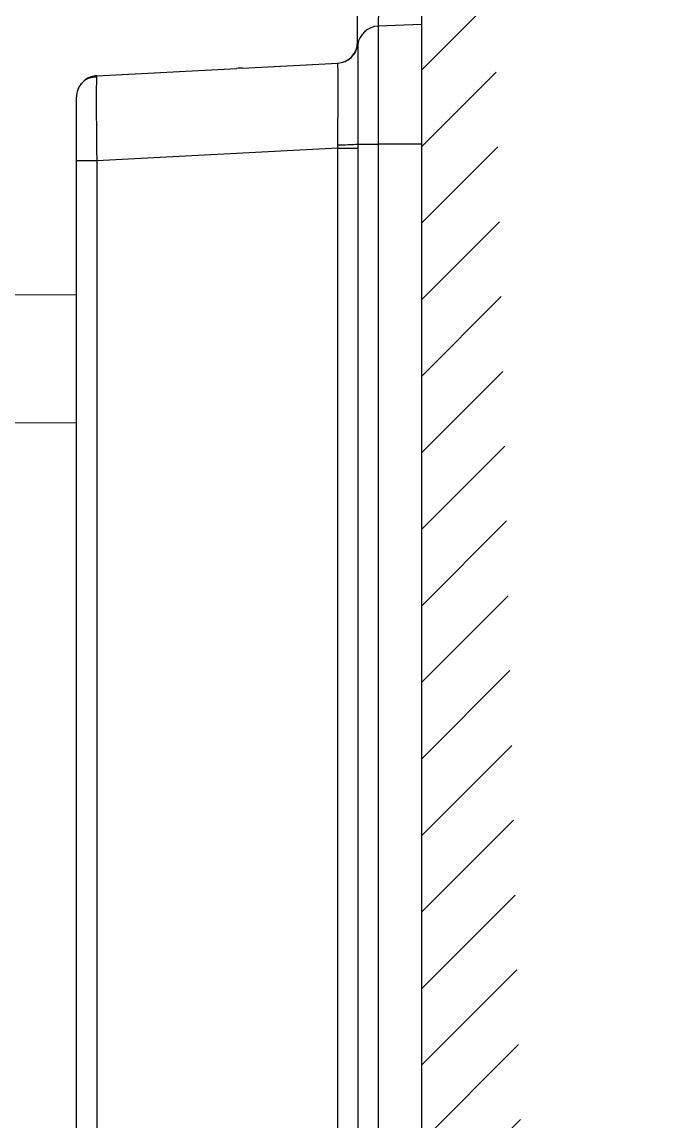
# Model space of a CAD drawing. Header units: millimetres. Extents: x 6110 to 6704, y -2661 to -1821.
# Drawn here: x 6596.2 to 6634.6, y -2215.8 to -2151.3 of the extents above; entities that cross this region are included whole.
import ezdxf

# ---------------------------------------------------------------- set-up
doc = ezdxf.new("R2010")
doc.units = ezdxf.units.MM
doc.header["$LTSCALE"] = 0.1
doc.linetypes.add('HIDDEN2', pattern=[4.7625, 3.175, -1.5875])
doc.layers.get('0').update_dxf_attribs({"lineweight": 15})
doc.layers.add('1', color=4, linetype='HIDDEN2', lineweight=13)
doc.layers.add('DIM', color=3, linetype='Continuous', lineweight=9)

msp = doc.modelspace()

# ---------------------------------------------------------------- hatches: boundary and pattern name
at = {"layer": 'DIM'}
h = msp.add_hatch(dxfattribs=at)
h.set_pattern_fill('ANSI31', color=2)
edge = h.paths.add_edge_path()
edge.add_line((6619.617, -2595.98), (6619.617, -1962.206))
edge.add_line((6634.617, -1966.11), (6619.617, -1966.11))
edge.add_line((6634.617, -2610.98), (6634.617, -1966.11))
edge.add_line((6634.617, -2610.98), (6184.457, -2610.98))
edge.add_line((6619.617, -2595.98), (6184.457, -2595.98))
edge.add_line((6184.457, -2610.98), (6184.457, -2595.98))

# ---------------------------------------------------------------- linework, layer by layer
msp.add_line((6619.617, -2595.98), (6619.617, -1962.206))
at = {"layer": '1', "color": 7, "linetype": 'Continuous', "lineweight": -3}
for p, q in [((6619.617, -2151.424), (6617.074, -2151.512)), ((6609.11, -2153.97), (6614.705, -2153.677)), ((6600.552, -2154.418), (6608.772, -2153.988)), ((6599.367, -2159.412), (6599.367, -2155.667)), ((6614.705, -2158.67), (6600.552, -2159.412)), ((6614.705, -2395.266), (6614.705, -2158.67)), ((6614.705, -2158.67), (6615.878, -2158.67)), ((6615.878, -2158.425), (6617.074, -2158.425)), ((6615.878, -2158.67), (6615.878, -2517.795)), ((6617.074, -2158.425), (6617.074, -2518.039)), ((6619.617, -2158.425), (6617.074, -2158.425)), ((6619.617, -2158.425), (6619.617, -2518.039)), ((6600.552, -2159.412), (6599.367, -2159.412)), ((6599.367, -2354.877), (6599.367, -2159.412)), ((6600.552, -2159.412), (6600.552, -2354.877)), ((6599.367, -2167.272), (6583.755, -2167.327)), ((6589.449, -2174.737), (6599.367, -2174.772))]:
    msp.add_line(p, q, dxfattribs=at)
for centre, start, end in [((6617.117, -2152.762), 92, 172.45008), ((6614.617, -2152.43), 273, 0), ((6614.64, -2152.428), 273, 352.33894), ((6600.617, -2155.667), 141.12596, 180), ((6600.617, -2155.667), 93, 124.91677)]:
    msp.add_arc(centre, 1.25, start, end, dxfattribs=at)
for centre, major_axis, ratio, start_param, end_param in [((6614.639, -2152.433), (-1.239, 0.164), 0.999212, 1.756826, 3.141593), ((6614.639, -2158.425), (-1.25, -0.007), 0.039336, 1.624953, 3.009719)]:
    msp.add_ellipse(centre, major_axis=major_axis, ratio=ratio, start_param=start_param, end_param=end_param, dxfattribs=at)
for points, knots in [([(6615.867, -2152.43), (6615.867, -2152.138), (6615.867, -2151.652), (6615.867, -2150.463), (6615.867, -2149.761), (6615.867, -2149.043)], [0, 0, 0, 0, 0.5, 0.5, 1, 1, 1, 1]), ([(6617.117, -2149.032), (6617.115, -2149.103), (6617.114, -2149.173), (6617.112, -2149.31), (6617.111, -2149.377), (6617.109, -2149.508), (6617.108, -2149.572), (6617.106, -2149.694), (6617.105, -2149.753), (6617.104, -2149.866), (6617.103, -2149.92), (6617.101, -2150.023), (6617.101, -2150.072), (6617.099, -2150.164), (6617.098, -2150.208), (6617.097, -2150.289), (6617.096, -2150.328), (6617.095, -2150.399), (6617.094, -2150.432), (6617.093, -2150.493), (6617.092, -2150.521), (6617.091, -2150.573), (6617.091, -2150.596), (6617.09, -2150.639), (6617.089, -2150.658), (6617.088, -2150.692), (6617.088, -2150.707), (6617.087, -2150.733), (6617.087, -2150.744), (6617.087, -2150.762), (6617.086, -2150.769), (6617.086, -2150.778), (6617.086, -2150.781), (6617.086, -2150.784), (6617.086, -2150.785), (6617.086, -2150.785), (6617.086, -2150.786), (6617.086, -2150.786), (6617.086, -2150.786), (6617.086, -2150.786), (6617.086, -2150.786), (6617.085, -2150.846), (6617.084, -2150.904), (6617.082, -2151.011), (6617.082, -2151.061), (6617.08, -2151.154), (6617.079, -2151.197), (6617.078, -2151.273), (6617.077, -2151.308), (6617.076, -2151.368), (6617.076, -2151.394), (6617.075, -2151.439), (6617.075, -2151.457), (6617.074, -2151.485), (6617.074, -2151.496), (6617.074, -2151.509), (6617.074, -2151.512), (6617.074, -2151.512)], [0, 0, 0, 0, 0.000015, 0.000015, 0.000031, 0.000031, 0.000046, 0.000046, 0.000061, 0.000061, 0.000076, 0.000076, 0.000092, 0.000092, 0.000107, 0.000107, 0.000122, 0.000122, 0.000137, 0.000137, 0.000153, 0.000153, 0.000168, 0.000168, 0.000183, 0.000183, 0.000198, 0.000198, 0.000214, 0.000214, 0.000229, 0.000229, 0.000237, 0.00024, 0.000242, 0.000242, 0.000244, 0.000244, 0.000259, 0.000259, 0.000275, 0.000275, 0.125281, 0.125281, 0.250288, 0.250288, 0.375295, 0.375295, 0.500302, 0.500302, 0.625308, 0.625308, 0.750315, 0.750315, 0.875322, 0.875322, 1, 1, 1, 1]), ([(6619.617, -2148.922), (6619.617, -2149.005), (6619.617, -2149.087), (6619.617, -2149.249), (6619.617, -2149.33), (6619.617, -2149.489), (6619.617, -2149.569), (6619.617, -2149.667), (6619.617, -2149.696), (6619.617, -2149.725), (6619.617, -2149.745), (6619.617, -2149.755), (6619.617, -2149.803), (6619.617, -2149.841), (6619.617, -2149.955), (6619.617, -2150.102), (6619.617, -2150.242), (6619.617, -2150.344), (6619.617, -2150.378), (6619.617, -2150.427), (6619.617, -2150.443), (6619.617, -2150.476), (6619.617, -2150.492), (6619.617, -2150.572), (6619.617, -2150.632), (6619.617, -2150.748), (6619.617, -2150.803), (6619.617, -2150.906), (6619.617, -2150.955), (6619.617, -2151.012), (6619.617, -2151.023), (6619.617, -2151.04), (6619.617, -2151.045), (6619.617, -2151.056), (6619.617, -2151.083), (6619.617, -2151.108), (6619.617, -2151.166), (6619.617, -2151.236), (6619.617, -2151.291), (6619.617, -2151.327), (6619.617, -2151.338), (6619.617, -2151.353), (6619.617, -2151.358), (6619.617, -2151.367), (6619.617, -2151.371), (6619.617, -2151.391), (6619.617, -2151.415), (6619.617, -2151.424), (6619.617, -2151.424)], [0, 0, 0, 0, 0.0625, 0.0625, 0.125, 0.125, 0.1875, 0.1875, 0.203125, 0.210938, 0.210938, 0.21875, 0.21875, 0.25, 0.25, 0.3125, 0.375, 0.375, 0.40625, 0.40625, 0.421875, 0.421875, 0.4375, 0.4375, 0.5, 0.5, 0.5625, 0.5625, 0.625, 0.625, 0.640625, 0.640625, 0.648438, 0.648438, 0.65625, 0.6875, 0.6875, 0.75, 0.8125, 0.8125, 0.84375, 0.84375, 0.859375, 0.859375, 0.875, 0.875, 0.9375, 1, 1, 1, 1]), ([(6617.074, -2151.512), (6617.074, -2151.512), (6617.074, -2151.692), (6617.074, -2152.384), (6617.074, -2152.897), (6617.074, -2154.176), (6617.074, -2154.943), (6617.074, -2156.616), (6617.074, -2157.52), (6617.074, -2158.425)], [0, 0, 0, 0, 0.25, 0.25, 0.5, 0.5, 0.75, 0.75, 1, 1, 1, 1]), ([(6619.617, -2151.424), (6619.617, -2151.424), (6619.617, -2151.606), (6619.617, -2152.307), (6619.617, -2152.825), (6619.617, -2154.122), (6619.617, -2154.899), (6619.617, -2156.592), (6619.617, -2157.509), (6619.617, -2158.425)], [0, 0, 0, 0, 0.25, 0.25, 0.5, 0.5, 0.75, 0.75, 1, 1, 1, 1]), ([(6615.867, -2152.43), (6615.867, -2152.43), (6615.867, -2152.43), (6615.867, -2152.43), (6615.867, -2152.431), (6615.867, -2152.432), (6615.867, -2152.433), (6615.867, -2152.436), (6615.867, -2152.441), (6615.867, -2152.452), (6615.868, -2152.467), (6615.869, -2152.484), (6615.869, -2152.5), (6615.87, -2152.514), (6615.871, -2152.528), (6615.873, -2152.54), (6615.873, -2152.549), (6615.874, -2152.556), (6615.874, -2152.56), (6615.875, -2152.563), (6615.875, -2152.567), (6615.875, -2152.57), (6615.876, -2152.573), (6615.876, -2152.576), (6615.876, -2152.579), (6615.877, -2152.581), (6615.877, -2152.584), (6615.877, -2152.586), (6615.878, -2152.588), (6615.878, -2152.589), (6615.878, -2152.591), (6615.878, -2152.592), (6615.878, -2152.593), (6615.878, -2152.594), (6615.878, -2152.595), (6615.878, -2152.595), (6615.878, -2152.595), (6615.878, -2152.595)], [0, 0, 0, 0, 0.000519, 0.001997, 0.004434, 0.007828, 0.01172, 0.015662, 0.031326, 0.062642, 0.125232, 0.187361, 0.250266, 0.311818, 0.373938, 0.436644, 0.499958, 0.524748, 0.54955, 0.574367, 0.599199, 0.624048, 0.648916, 0.673805, 0.698715, 0.723649, 0.748609, 0.773596, 0.798612, 0.823659, 0.848738, 0.873852, 0.899002, 0.924189, 0.949417, 0.974687, 1, 1, 1, 1]), ([(6615.878, -2152.597), (6615.878, -2152.601), (6615.877, -2152.63), (6615.875, -2152.73), (6615.875, -2152.832), (6615.874, -2152.922), (6615.874, -2152.953), (6615.874, -2153.004), (6615.874, -2153.021), (6615.874, -2153.057), (6615.874, -2153.076), (6615.874, -2153.17), (6615.873, -2153.337), (6615.873, -2153.631), (6615.873, -2153.853), (6615.873, -2154.027), (6615.873, -2154.117), (6615.873, -2154.224), (6615.873, -2154.279), (6615.873, -2154.307), (6615.873, -2154.321), (6615.873, -2154.328), (6615.873, -2154.331), (6615.873, -2154.333), (6615.873, -2154.334), (6615.873, -2154.334), (6615.873, -2154.334), (6615.873, -2154.334), (6615.873, -2154.334), (6615.873, -2154.334), (6615.873, -2154.375), (6615.873, -2154.417), (6615.873, -2154.5), (6615.873, -2154.541), (6615.873, -2154.666), (6615.873, -2154.75), (6615.873, -2154.916), (6615.873, -2154.999), (6615.873, -2155.122), (6615.873, -2155.162), (6615.873, -2155.243), (6615.873, -2155.283), (6615.873, -2155.483), (6615.873, -2155.638), (6615.873, -2155.861), (6615.873, -2155.934), (6615.873, -2156.041), (6615.873, -2156.094), (6615.873, -2156.154), (6615.873, -2156.184), (6615.874, -2156.199), (6615.874, -2156.206), (6615.874, -2156.21), (6615.874, -2156.212), (6615.874, -2156.213), (6615.874, -2156.213), (6615.874, -2156.214), (6615.874, -2156.214), (6615.874, -2156.214), (6615.874, -2156.214), (6615.874, -2156.267), (6615.874, -2156.326), (6615.874, -2156.451), (6615.874, -2156.518), (6615.874, -2156.663), (6615.874, -2156.74), (6615.875, -2156.904), (6615.875, -2156.99), (6615.875, -2157.174), (6615.875, -2157.271), (6615.876, -2157.475), (6615.876, -2157.582), (6615.877, -2157.806), (6615.877, -2157.923), (6615.877, -2158.167), (6615.878, -2158.294), (6615.878, -2158.425)], [0, 0, 0, 0, 0.0625, 0.125, 0.1875, 0.1875, 0.21875, 0.21875, 0.234375, 0.234375, 0.25, 0.25, 0.3125, 0.375, 0.4375, 0.4375, 0.46875, 0.484375, 0.492187, 0.496094, 0.498047, 0.499023, 0.499512, 0.499756, 0.499878, 0.499939, 0.499969, 0.499985, 0.499985, 0.5, 0.5, 0.515625, 0.515625, 0.53125, 0.53125, 0.5625, 0.5625, 0.59375, 0.59375, 0.609375, 0.609375, 0.625, 0.625, 0.6875, 0.6875, 0.71875, 0.71875, 0.734375, 0.742187, 0.746094, 0.748047, 0.749023, 0.749512, 0.749756, 0.749878, 0.749939, 0.749969, 0.749985, 0.749985, 0.75, 0.75, 0.78125, 0.78125, 0.8125, 0.8125, 0.84375, 0.84375, 0.875, 0.875, 0.90625, 0.90625, 0.9375, 0.9375, 0.96875, 0.96875, 1, 1, 1, 1]), ([(6614.707, -2158.474), (6614.708, -2158.308), (6614.709, -2158.144), (6614.71, -2157.821), (6614.711, -2157.662), (6614.713, -2157.349), (6614.714, -2157.196), (6614.715, -2156.897), (6614.716, -2156.751), (6614.717, -2156.468), (6614.717, -2156.33), (6614.718, -2156.065), (6614.719, -2155.936), (6614.72, -2155.69), (6614.72, -2155.572), (6614.72, -2155.402), (6614.72, -2155.347), (6614.72, -2155.266), (6614.72, -2155.226), (6614.72, -2155.18), (6614.72, -2155.157), (6614.72, -2155.148), (6614.72, -2155.141), (6614.72, -2155.138), (6614.72, -2155.033), (6614.72, -2154.934), (6614.72, -2154.745), (6614.72, -2154.654), (6614.719, -2154.483), (6614.718, -2154.403), (6614.717, -2154.252), (6614.717, -2154.182), (6614.716, -2154.055), (6614.715, -2153.997), (6614.714, -2153.895), (6614.713, -2153.85), (6614.711, -2153.776), (6614.71, -2153.746), (6614.709, -2153.701), (6614.708, -2153.687), (6614.707, -2153.68)], [0, 0, 0, 0, 0.0625, 0.0625, 0.125, 0.125, 0.1875, 0.1875, 0.25, 0.25, 0.3125, 0.3125, 0.375, 0.375, 0.4375, 0.4375, 0.46875, 0.46875, 0.484375, 0.492187, 0.496094, 0.498047, 0.498047, 0.5, 0.5, 0.5625, 0.5625, 0.625, 0.625, 0.6875, 0.6875, 0.75, 0.75, 0.8125, 0.8125, 0.875, 0.875, 0.9375, 0.9375, 1, 1, 1, 1]), ([(6609.11, -2153.97), (6609.082, -2153.971), (6609.053, -2153.973), (6608.997, -2153.976), (6608.969, -2153.977), (6608.884, -2153.982), (6608.828, -2153.985), (6608.772, -2153.988)], [0, 0, 0, 0, 0.25, 0.25, 0.5, 0.5, 1, 1, 1, 1]), ([(6600.54, -2154.515), (6600.428, -2154.505), (6600.207, -2154.52), (6599.885, -2154.652), (6599.615, -2154.892), (6599.496, -2155.102), (6599.45, -2155.22)], [0, 0, 0, 0, 0.242906, 0.495755, 0.751051, 1, 1, 1, 1]), ([(6600.54, -2154.515), (6600.54, -2154.518), (6600.54, -2154.52), (6600.538, -2154.557), (6600.536, -2154.599), (6600.534, -2154.699), (6600.532, -2154.756), (6600.53, -2154.884), (6600.529, -2154.955), (6600.527, -2155.11), (6600.527, -2155.194), (6600.526, -2155.372), (6600.525, -2155.467), (6600.525, -2155.667), (6600.525, -2155.772), (6600.525, -2155.991), (6600.525, -2156.106), (6600.525, -2156.347), (6600.526, -2156.473), (6600.527, -2156.736), (6600.527, -2156.873), (6600.529, -2157.155), (6600.53, -2157.301), (6600.532, -2157.602), (6600.534, -2157.756), (6600.536, -2158.072), (6600.538, -2158.234), (6600.541, -2158.562), (6600.543, -2158.73), (6600.547, -2159.068), (6600.55, -2159.239), (6600.552, -2159.412)], [0, 0, 0, 0, 0.005664, 0.005664, 0.076688, 0.076688, 0.147712, 0.147712, 0.218736, 0.218736, 0.28976, 0.28976, 0.360784, 0.360784, 0.431808, 0.431808, 0.502832, 0.502832, 0.573856, 0.573856, 0.64488, 0.64488, 0.715904, 0.715904, 0.786928, 0.786928, 0.857952, 0.857952, 0.928976, 0.928976, 1, 1, 1, 1]), ([(6600.552, -2154.418), (6600.55, -2154.419), (6600.547, -2154.428), (6600.544, -2154.461), (6600.542, -2154.485), (6600.54, -2154.515)], [0, 0, 0, 0, 0.520766, 0.520766, 1, 1, 1, 1])]:
    msp.add_open_spline(points, degree=3, knots=knots, dxfattribs=at)
for points, degree in [([(6615.754, -2152.994), (6615.638, -2153.181)], 1), ([(6615.878, -2152.596), (6615.835, -2152.795)], 1), ([(6614.707, -2153.68), (6614.706, -2153.678), (6614.706, -2153.677), (6614.705, -2153.677)], 3), ([(6614.705, -2158.67), (6614.706, -2158.605), (6614.706, -2158.539), (6614.707, -2158.474)], 3), ([(6615.878, -2158.425), (6615.878, -2158.507), (6615.878, -2158.588), (6615.878, -2158.67)], 3)]:
    msp.add_open_spline(points, degree=degree, dxfattribs=at)

doc.saveas('drawing.dxf')
